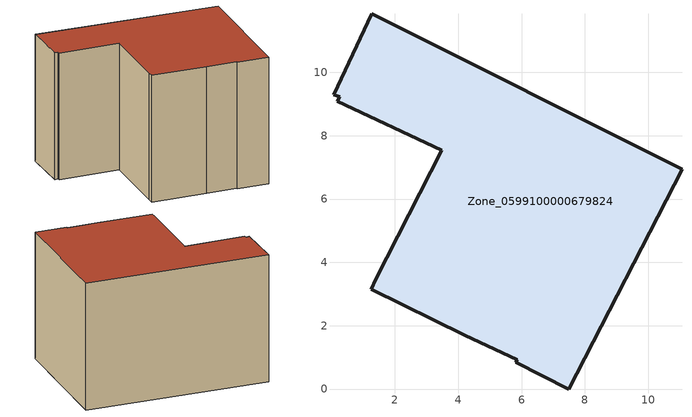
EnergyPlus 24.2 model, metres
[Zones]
Zone_0599100000679824
 floor ground (C_G): 3.48,7.55 0.18,9.08 0.25,9.24 0.06,9.29 1.28,11.84 11.06,6.94 7.5,0 5.82,0.85 5.86,0.93 4.21,1.69 1.25,3.16 1.4,3.47 z0
 wall outside (C_F): 1.25,3.16 4.21,1.69 5.86,0.93 5.82,0.85 7.5,0 11.06,6.94 1.28,11.84 0.06,9.29 0.25,9.24 0.18,9.08 3.48,7.55 1.4,3.47 1.25,3.16 z0:7.65
 roof outside (C_R): 0.18,9.08 3.48,7.55 1.4,3.47 1.25,3.16 4.21,1.69 5.86,0.93 5.82,0.85 7.5,0 11.06,6.94 1.28,11.84 0.06,9.29 0.25,9.24 z7.65
[BUILDING]
Pand.0599100000679824: North Axis=0; Terrain=City; Loads Convergence Tolerance Value=0.04; Temperature Convergence Tolerance Value=0.4; Solar Distribution=FullExterior; Maximum Number of Warmup Days=25; Minimum Number of Warmup Days=1
[Site:Location]
Rotterdam.The.Hague.AP_ZH_NLD Design_Conditions: Latitude=51.96; Longitude=4.45; Time Zone=1; Elevation=-4.5
[SITE:GROUNDTEMPERATURE:BUILDINGSURFACE]
18, 18, 18, 18, 18, 18, 18, 18, 18, 18, 18, 18
[MATERIAL] Thermal Absorptance=0.9; Solar Absorptance=0.7; Visible Absorptance=0.7
Name | Roughness | Thickness | Conductivity | Density | Specific Heat
G.TC.1946 | MediumSmooth | 0.15 | 1 | 540 | 1210
F.TC.1946 | Rough | 0.3 | 0.857143 | 1920 | 840
R.TC.1946 | MediumRough | 0.2 | 0.909091 | 1500 | 1000
[CONSTRUCTION]
C_G: G.TC.1946
C_F: F.TC.1946
C_R: R.TC.1946
[ZONE]
Zone_0599100000679824: Type=1; Multiplier=1; Ceiling Height=Autocalculate; Volume=Autocalculate; Floor Area=autocalculate; Part of Total Floor Area=Yes
[ZONEINFILTRATION:DESIGNFLOWRATE]
Infil_Zone_0599100000679824: Zone or ZoneList or Space or SpaceList=Zone_0599100000679824; Schedule=AlwaysOn; Design Flow Rate Calculation Method=Flow/Area; Flow Rate per Floor Area=0.003; Constant Term Coefficient=1; Temperature Term Coefficient=0; Velocity Term Coefficient=0; Velocity Squared Term Coefficient=0
[HVACTEMPLATE:ZONE:IDEALLOADSAIRSYSTEM]
Zone_0599100000679824: Maximum Heating Supply Air Temperature=50; Minimum Cooling Supply Air Temperature=13; Maximum Heating Supply Air Humidity Ratio=0.0156; Minimum Cooling Supply Air Humidity Ratio=0.0077; Heating Limit=NoLimit; Cooling Limit=NoLimit; Dehumidification Control Type=ConstantSensibleHeatRatio; Cooling Sensible Heat Ratio=0.7; Dehumidification Setpoint=60; Humidification Control Type=None; Humidification Setpoint=30; Outdoor Air Method=None; Outdoor Air Flow Rate per Person=0.00944; Outdoor Air Flow Rate per Zone Floor Area=0; Outdoor Air Flow Rate per Zone=0; Demand Controlled Ventilation Type=None; Outdoor Air Economizer Type=NoEconomizer; Heat Recovery Type=None; Sensible Heat Recovery Effectiveness=0.7; Latent Heat Recovery Effectiveness=0.65
[ZONECONTROL:THERMOSTAT]
ThermostatControl_Zone_0599100000679824: Zone or ZoneList=Zone_0599100000679824; Control Type Schedule=DualSetpointControlType; Control 1=Thermostat_Zone_0599100000679824; Temperature Difference Between Cutout And Setpoint=0
[THERMOSTATSETPOINT:DUALSETPOINT]
Thermostat_Zone_0599100000679824: Heating Setpoint Temperature Schedule=HeatingSetpoint_Zone_0599100000679824; Cooling Setpoint Temperature Schedule=CoolingSetpoint_Zone_0599100000679824
[SCHEDULE:COMPACT]
HeatingSetpoint_Zone_0599100000679824: Through: 12/31, For: AllDays, Until: 24:00, 21
CoolingSetpoint_Zone_0599100000679824: Through: 12/31, For: AllDays, Until: 24:00, 24
DualSetpointControlType: Through: 12/31, For: AllDays, Until: 24:00, 4
AlwaysOn: Through: 12/31, For: AllDays, Until: 24:00, 1
